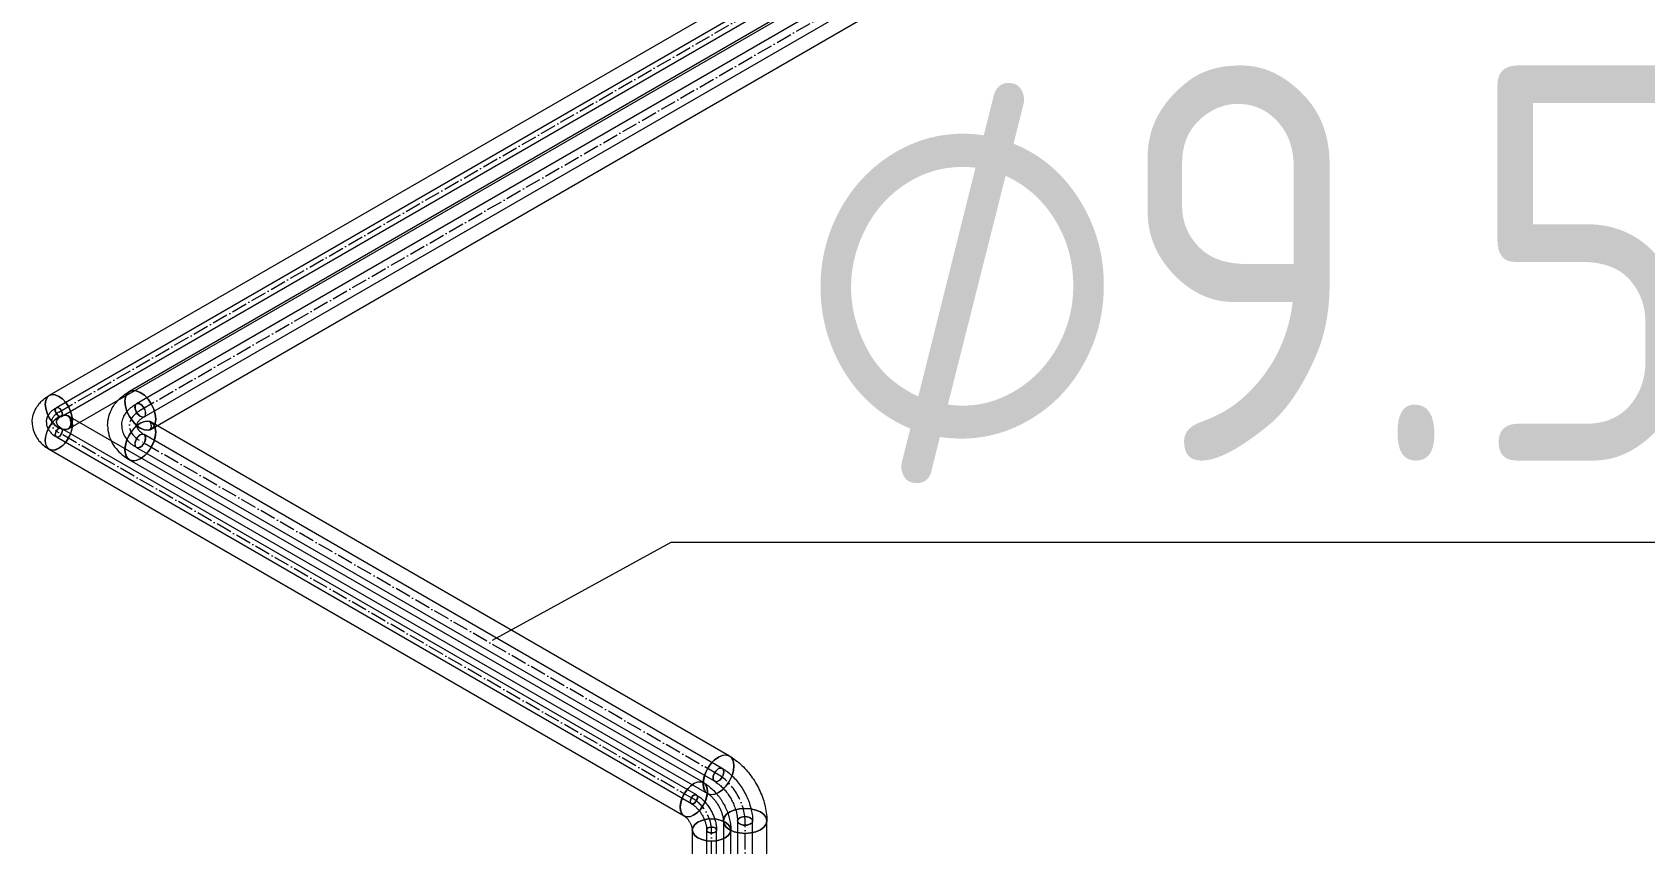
# Model space of a CAD drawing. Header units: millimetres. Extents: x -88595 to 880822, y -1054509 to -148035.
# Drawn here: x 428168 to 429188, y -355185 to -354672 of the extents above; entities that cross this region are included whole.
import ezdxf

# ---------------------------------------------------------------- set-up
doc = ezdxf.new("R2010")
doc.units = ezdxf.units.MM
doc.linetypes.add('$12$ADSK_Осевая', pattern=[14, 10, -2, 0, -2])
doc.linetypes.add('$13$ADSK_Осевая', pattern=[14, 10, -2, 0, -2])
for name, color, linetype, lineweight in [('Изоляция', 7, 'Continuous', 18), ('Марки', 7, 'Continuous', 20), ('Трубопровод', 7, 'Continuous', 18), ('Трубопроводы', 7, 'Continuous', 18)]:
    doc.layers.add(name, color=color, linetype=linetype, lineweight=lineweight)
doc.styles.add('$10$GOST Common', font='GOST_Common.ttf', dxfattribs={"width": 0.9, "height": 250})
doc.styles.add('$6$GOST Common_1', font='GOST_Common.ttf', dxfattribs={"width": 0.9, "height": 250})

# ---------------------------------------------------------------- blocks, each defined once
blk = doc.blocks.new('$0$ADSK_МедьПайка_Отвод-гнутая труба - Отвод _гнутая труба_-V141-В_ОВ3_1')
at = {"layer": 'Трубопроводы', "color": 190, "true_color": 0x8000ff}
for points in [[(-18424.4, 7882.6, 0), (-18425, 7882.4, 0), (-18425.5, 7882.3, 0), (-18426, 7882.5, 0), (-18426.3, 7882.8, 0), (-18426.5, 7883.3, 0), (-18426.6, 7883.9, 0), (-18426.5, 7884.6, 0), (-18426.3, 7885.4, 0), (-18426, 7886.1, 0), (-18425.5, 7886.8, 0), (-18425, 7887.4, 0), (-18424.4, 7887.8, 0)], [(-18424.4, 7887.8, 0), (-18423.8, 7888, 0), (-18423.3, 7888.1, 0), (-18422.8, 7888, 0), (-18422.4, 7887.6, 0), (-18422.2, 7887.1, 0), (-18422.1, 7886.5, 0), (-18422.2, 7885.8, 0), (-18422.4, 7885, 0), (-18422.8, 7884.3, 0), (-18423.3, 7883.6, 0), (-18423.8, 7883, 0), (-18424.4, 7882.6, 0)], [(-18422.8, 7888, 0), (-18422.3, 7887.6, 0), (-18421.7, 7887.3, 0), (-18421.2, 7886.9, 0), (-18420.7, 7886.5, 0), (-18420.1, 7886.1, 0), (-18419.6, 7885.7, 0), (-18419.1, 7885.3, 0), (-18418.7, 7884.8, 0), (-18418.2, 7884.3, 0), (-18417.7, 7883.8, 0), (-18417.2, 7883.3, 0), (-18416.8, 7882.8, 0), (-18416.3, 7882.3, 0), (-18415.9, 7881.7, 0), (-18415.5, 7881.2, 0), (-18415.1, 7880.6, 0), (-18414.7, 7880, 0), (-18414.3, 7879.4, 0), (-18413.9, 7878.8, 0), (-18413.6, 7878.2, 0), (-18413.2, 7877.6, 0), (-18412.9, 7876.9, 0), (-18412.6, 7876.3, 0), (-18412.3, 7875.7, 0), (-18412, 7875, 0), (-18411.7, 7874.4, 0), (-18411.5, 7873.7, 0), (-18411.3, 7873.1, 0), (-18411.1, 7872.4, 0), (-18410.9, 7871.8, 0), (-18410.7, 7871.1, 0), (-18410.5, 7870.4, 0), (-18410.4, 7869.8, 0), (-18410.3, 7869.1, 0), (-18410.2, 7868.5, 0), (-18410.1, 7867.8, 0), (-18410, 7867.2, 0), (-18410, 7866.6, 0), (-18410, 7865.9, 0), (-18410, 7865.8, 0)], [(-18426, 7882.5, 0), (-18425.6, 7882.2, 0), (-18425.3, 7882, 0), (-18424.9, 7881.8, 0), (-18424.5, 7881.5, 0), (-18424.2, 7881.2, 0), (-18423.8, 7880.9, 0), (-18423.4, 7880.6, 0), (-18423, 7880.2, 0), (-18422.7, 7879.9, 0), (-18422.3, 7879.5, 0), (-18422, 7879.1, 0), (-18421.6, 7878.7, 0), (-18421.3, 7878.3, 0), (-18420.9, 7877.8, 0), (-18420.6, 7877.4, 0), (-18420.3, 7877, 0), (-18420, 7876.5, 0), (-18419.7, 7876, 0), (-18419.4, 7875.5, 0), (-18419.1, 7875.1, 0), (-18418.8, 7874.6, 0), (-18418.6, 7874.1, 0), (-18418.3, 7873.6, 0), (-18418.1, 7873.1, 0), (-18417.9, 7872.6, 0), (-18417.7, 7872.1, 0), (-18417.5, 7871.5, 0), (-18417.3, 7871, 0), (-18417.1, 7870.5, 0), (-18417, 7870, 0), (-18416.8, 7869.5, 0), (-18416.7, 7869.1, 0), (-18416.6, 7868.6, 0), (-18416.5, 7868.1, 0), (-18416.5, 7867.6, 0), (-18416.4, 7867.2, 0), (-18416.4, 7866.7, 0), (-18416.3, 7866.3, 0), (-18416.3, 7865.9, 0), (-18416.3, 7865.8, 0)], [(-18410.9, 7864.5, 0), (-18411.6, 7864.2, 0), (-18412.3, 7864, 0), (-18413.2, 7863.9, 0), (-18414, 7864, 0), (-18414.7, 7864.2, 0), (-18415.4, 7864.5, 0), (-18415.9, 7864.8, 0), (-18416.2, 7865.3, 0), (-18416.3, 7865.8, 0), (-18416.2, 7866.2, 0), (-18415.9, 7866.7, 0), (-18415.4, 7867.1, 0)], [(-18415.4, 7867.1, 0), (-18414.7, 7867.3, 0), (-18414, 7867.5, 0), (-18413.2, 7867.6, 0), (-18412.3, 7867.5, 0), (-18411.6, 7867.3, 0), (-18410.9, 7867.1, 0), (-18410.4, 7866.7, 0), (-18410.1, 7866.2, 0), (-18410, 7865.8, 0), (-18410.1, 7865.3, 0), (-18410.4, 7864.8, 0), (-18410.9, 7864.5, 0)]]:
    blk.add_polyline3d(points, dxfattribs=at)
blk = doc.blocks.new('$0$ADSK_МедьПайка_Отвод-гнутая труба - Отвод _гнутая труба_-V156-В_ОВ3_1')
at = {"layer": 'Трубопроводы', "color": 134, "true_color": 0x00a6a6}
for points in [[(-4181.6, -841.4, 0), (-4182.5, -841.8, 0), (-4183.3, -841.9, 0), (-4184, -841.6, 0), (-4184.6, -841.1, 0), (-4184.9, -840.4, 0), (-4185, -839.5, 0), (-4184.9, -838.4, 0), (-4184.6, -837.3, 0), (-4184, -836.1, 0), (-4183.3, -835.1, 0), (-4182.5, -834.3, 0), (-4181.6, -833.6, 0)], [(-4181.6, -833.6, 0), (-4180.8, -833.3, 0), (-4180, -833.2, 0), (-4179.3, -833.4, 0), (-4178.7, -833.9, 0), (-4178.4, -834.6, 0), (-4178.3, -835.6, 0), (-4178.4, -836.6, 0), (-4178.7, -837.8, 0), (-4179.3, -838.9, 0), (-4180, -839.9, 0), (-4180.8, -840.8, 0), (-4181.6, -841.4, 0)], [(-4179.3, -833.4, 0), (-4178.5, -833.9, 0), (-4177.7, -834.4, 0), (-4176.9, -835, 0), (-4176.1, -835.5, 0), (-4175.3, -836.1, 0), (-4174.5, -836.8, 0), (-4173.8, -837.4, 0), (-4173.1, -838.1, 0), (-4172.3, -838.8, 0), (-4171.6, -839.6, 0), (-4170.9, -840.3, 0), (-4170.2, -841.1, 0), (-4169.6, -841.9, 0), (-4168.9, -842.7, 0), (-4168.3, -843.6, 0), (-4167.7, -844.4, 0), (-4167.1, -845.3, 0), (-4166.5, -846.2, 0), (-4166, -847.1, 0), (-4165.4, -848, 0), (-4164.9, -849, 0), (-4164.4, -849.9, 0), (-4164, -850.9, 0), (-4163.5, -851.8, 0), (-4163.1, -852.8, 0), (-4162.7, -853.8, 0), (-4162.3, -854.7, 0), (-4162, -855.7, 0), (-4161.7, -856.7, 0), (-4161.4, -857.7, 0), (-4161.1, -858.7, 0), (-4160.9, -859.6, 0), (-4160.7, -860.6, 0), (-4160.5, -861.6, 0), (-4160.3, -862.6, 0), (-4160.2, -863.5, 0), (-4160.1, -864.5, 0), (-4160.1, -865.5, 0), (-4160.1, -866.4, 0), (-4160.1, -866.7, 0)], [(-4184, -841.6, 0), (-4183.5, -842, 0), (-4183, -842.3, 0), (-4182.4, -842.7, 0), (-4181.9, -843.1, 0), (-4181.3, -843.5, 0), (-4180.8, -844, 0), (-4180.2, -844.5, 0), (-4179.7, -845, 0), (-4179.1, -845.5, 0), (-4178.6, -846.1, 0), (-4178, -846.7, 0), (-4177.5, -847.3, 0), (-4177, -847.9, 0), (-4176.5, -848.5, 0), (-4176, -849.2, 0), (-4175.5, -849.9, 0), (-4175, -850.6, 0), (-4174.6, -851.3, 0), (-4174.1, -852, 0), (-4173.7, -852.7, 0), (-4173.3, -853.5, 0), (-4172.9, -854.2, 0), (-4172.6, -855, 0), (-4172.2, -855.7, 0), (-4171.9, -856.5, 0), (-4171.6, -857.2, 0), (-4171.3, -858, 0), (-4171, -858.8, 0), (-4170.8, -859.5, 0), (-4170.5, -860.3, 0), (-4170.3, -861, 0), (-4170.2, -861.7, 0), (-4170, -862.5, 0), (-4169.9, -863.2, 0), (-4169.8, -863.9, 0), (-4169.7, -864.6, 0), (-4169.6, -865.2, 0), (-4169.6, -865.9, 0), (-4169.6, -866.5, 0), (-4169.6, -866.7, 0)], [(-4161.5, -868.6, 0), (-4162.4, -869, 0), (-4163.6, -869.3, 0), (-4164.8, -869.4, 0), (-4166.1, -869.3, 0), (-4167.2, -869, 0), (-4168.2, -868.6, 0), (-4168.9, -868, 0), (-4169.4, -867.4, 0), (-4169.6, -866.7, 0), (-4169.4, -866, 0), (-4168.9, -865.3, 0), (-4168.2, -864.7, 0)], [(-4168.2, -864.7, 0), (-4167.2, -864.3, 0), (-4166.1, -864, 0), (-4164.8, -863.9, 0), (-4163.6, -864, 0), (-4162.4, -864.3, 0), (-4161.5, -864.7, 0), (-4160.7, -865.3, 0), (-4160.2, -866, 0), (-4160.1, -866.7, 0), (-4160.2, -867.4, 0), (-4160.7, -868, 0), (-4161.5, -868.6, 0)]]:
    blk.add_polyline3d(points, dxfattribs=at)
blk = doc.blocks.new('$0$ADSK_МедьПайка_Отвод-гнутая труба - Отвод _гнутая труба_-94627-В_ОВ3_1')
at = {"layer": 'Трубопроводы', "color": 190, "true_color": 0x8000ff}
for points in [[(1332.6, 16567.4, 0), (1333.1, 16567.8, 0), (1333.4, 16568.2, 0), (1333.5, 16568.7, 0), (1333.4, 16569.2, 0), (1333.1, 16569.6, 0), (1332.6, 16570, 0), (1331.9, 16570.3, 0), (1331.2, 16570.5, 0), (1330.3, 16570.5, 0), (1329.5, 16570.5, 0), (1328.8, 16570.3, 0), (1328.1, 16570, 0)], [(1319.1, 16559.6, 0), (1318.5, 16559.4, 0), (1318, 16559.3, 0), (1317.5, 16559.5, 0), (1317.2, 16559.8, 0), (1316.9, 16560.3, 0), (1316.9, 16560.9, 0), (1316.9, 16561.6, 0), (1317.2, 16562.4, 0), (1317.5, 16563.1, 0), (1318, 16563.8, 0), (1318.5, 16564.4, 0), (1319.1, 16564.8, 0)], [(1319.1, 16564.8, 0), (1319.7, 16565, 0), (1320.2, 16565.1, 0), (1320.7, 16565, 0), (1321.1, 16564.6, 0), (1321.3, 16564.1, 0), (1321.4, 16563.5, 0), (1321.3, 16562.8, 0), (1321.1, 16562, 0), (1320.7, 16561.3, 0), (1320.2, 16560.6, 0), (1319.7, 16560, 0), (1319.1, 16559.6, 0)], [(1325.5, 16564.2, 0), (1325.3, 16564.1, 0), (1325.2, 16564, 0), (1325.1, 16564, 0), (1324.9, 16563.9, 0), (1324.7, 16563.9, 0), (1324.5, 16563.9, 0), (1324.4, 16563.9, 0), (1324.1, 16563.9, 0), (1323.9, 16563.9, 0), (1323.7, 16563.9, 0), (1323.4, 16563.9, 0), (1323.2, 16564, 0), (1322.9, 16564, 0), (1322.6, 16564.1, 0), (1322.3, 16564.2, 0), (1321.9, 16564.3, 0), (1321.6, 16564.5, 0), (1321.3, 16564.6, 0), (1320.9, 16564.8, 0), (1320.7, 16565, 0)], [(1325.5, 16564.2, 0), (1325.6, 16564.2, 0), (1325.7, 16564.3, 0), (1325.8, 16564.4, 0), (1325.9, 16564.5, 0), (1326.1, 16564.7, 0), (1326.2, 16564.8, 0), (1326.3, 16565, 0), (1326.4, 16565.2, 0), (1326.5, 16565.4, 0), (1326.6, 16565.6, 0), (1326.7, 16565.8, 0), (1326.8, 16566.1, 0), (1326.9, 16566.4, 0), (1327, 16566.7, 0), (1327, 16567, 0), (1327.1, 16567.3, 0), (1327.1, 16567.7, 0), (1327.1, 16568, 0), (1327.2, 16568.4, 0), (1327.2, 16568.7, 0)], [(1328.1, 16570, 0), (1327.6, 16569.6, 0), (1327.3, 16569.2, 0), (1327.2, 16568.7, 0), (1327.3, 16568.2, 0), (1327.6, 16567.8, 0), (1328.1, 16567.4, 0), (1328.8, 16567.1, 0), (1329.5, 16566.9, 0), (1330.3, 16566.9, 0), (1331.2, 16566.9, 0), (1331.9, 16567.1, 0), (1332.6, 16567.4, 0)], [(1328.6, 16558.7, 0), (1329.1, 16559, 0), (1329.6, 16559.3, 0), (1330.1, 16559.7, 0), (1330.5, 16560.1, 0), (1330.9, 16560.5, 0), (1331.2, 16561, 0), (1331.6, 16561.5, 0), (1331.9, 16562, 0), (1332.2, 16562.5, 0), (1332.4, 16563, 0), (1332.6, 16563.6, 0), (1332.8, 16564.1, 0), (1333, 16564.7, 0), (1333.2, 16565.3, 0), (1333.3, 16565.9, 0), (1333.4, 16566.4, 0), (1333.4, 16567.1, 0), (1333.5, 16567.7, 0), (1333.5, 16568.3, 0), (1333.5, 16568.7, 0)], [(1328.6, 16558.7, 0), (1328.1, 16558.4, 0), (1327.6, 16558.2, 0), (1327, 16558, 0), (1326.5, 16557.8, 0), (1325.9, 16557.7, 0), (1325.3, 16557.6, 0), (1324.7, 16557.5, 0), (1324.2, 16557.5, 0), (1323.6, 16557.5, 0), (1323, 16557.6, 0), (1322.4, 16557.6, 0), (1321.8, 16557.8, 0), (1321.2, 16557.9, 0), (1320.7, 16558.1, 0), (1320.1, 16558.2, 0), (1319.5, 16558.5, 0), (1319, 16558.7, 0), (1318.4, 16559, 0), (1317.9, 16559.3, 0), (1317.5, 16559.5, 0)]]:
    blk.add_polyline3d(points, dxfattribs=at)
blk = doc.blocks.new('$0$ADSK_МедьПайка_Отвод-гнутая труба - Отвод _гнутая труба_-V164-В_ОВ3_1')
at = {"layer": 'Трубопроводы', "color": 134, "true_color": 0x00a6a6}
for points in [[(-4559.2, -616.6, 0), (-4559.2, -615.7, 0), (-4559.1, -614.8, 0), (-4559, -614, 0), (-4558.8, -613.1, 0), (-4558.5, -612.3, 0), (-4558.2, -611.5, 0), (-4557.8, -610.7, 0), (-4557.4, -609.9, 0), (-4556.9, -609.1, 0), (-4556.4, -608.4, 0), (-4555.9, -607.7, 0), (-4555.3, -607, 0), (-4554.7, -606.4, 0), (-4554.1, -605.8, 0), (-4553.4, -605.2, 0), (-4552.7, -604.6, 0), (-4551.9, -604.1, 0), (-4551.2, -603.5, 0), (-4550.4, -603, 0), (-4549.9, -602.7, 0)], [(-4550.9, -604.9, 0), (-4550.8, -604, 0), (-4550.4, -603.2, 0), (-4549.9, -602.7, 0), (-4549.2, -602.5, 0), (-4548.4, -602.6, 0), (-4547.5, -603, 0), (-4546.6, -603.6, 0), (-4545.8, -604.5, 0), (-4545.1, -605.5, 0), (-4544.6, -606.6, 0), (-4544.3, -607.7, 0), (-4544.1, -608.8, 0)], [(-4544.1, -608.8, 0), (-4544.3, -609.7, 0), (-4544.6, -610.5, 0), (-4545.1, -611, 0), (-4545.8, -611.2, 0), (-4546.6, -611.1, 0), (-4547.5, -610.7, 0), (-4548.4, -610.1, 0), (-4549.2, -609.3, 0), (-4549.9, -608.2, 0), (-4550.4, -607.1, 0), (-4550.8, -606, 0), (-4550.9, -604.9, 0)], [(-4549.7, -616.6, 0), (-4549.7, -616.4, 0), (-4549.7, -616.1, 0), (-4549.6, -615.9, 0), (-4549.6, -615.7, 0), (-4549.5, -615.4, 0), (-4549.4, -615.2, 0), (-4549.3, -614.9, 0), (-4549.1, -614.6, 0), (-4549, -614.3, 0), (-4548.8, -614, 0), (-4548.5, -613.7, 0), (-4548.3, -613.4, 0), (-4548, -613.1, 0), (-4547.6, -612.8, 0), (-4547.2, -612.5, 0), (-4546.8, -612.1, 0), (-4546.4, -611.8, 0), (-4546, -611.5, 0), (-4545.5, -611.2, 0), (-4545.1, -611, 0)], [(-4559.2, -616.6, 0), (-4559.2, -617.5, 0), (-4559.1, -618.3, 0), (-4559, -619.2, 0), (-4558.8, -620, 0), (-4558.5, -620.9, 0), (-4558.2, -621.7, 0), (-4557.8, -622.5, 0), (-4557.4, -623.3, 0), (-4556.9, -624, 0), (-4556.4, -624.7, 0), (-4555.9, -625.4, 0), (-4555.3, -626.1, 0), (-4554.7, -626.8, 0), (-4554.1, -627.4, 0), (-4553.4, -628, 0), (-4552.7, -628.5, 0), (-4551.9, -629.1, 0), (-4551.2, -629.6, 0), (-4550.4, -630.1, 0), (-4549.9, -630.4, 0)], [(-4544.1, -624.3, 0), (-4544.3, -623.4, 0), (-4544.6, -622.7, 0), (-4545.1, -622.2, 0), (-4545.8, -622, 0), (-4546.6, -622, 0), (-4547.5, -622.4, 0), (-4548.4, -623, 0), (-4549.2, -623.9, 0), (-4549.9, -624.9, 0), (-4550.4, -626, 0), (-4550.8, -627.2, 0), (-4550.9, -628.2, 0)], [(-4549.7, -616.6, 0), (-4549.7, -616.8, 0), (-4549.7, -617, 0), (-4549.6, -617.2, 0), (-4549.6, -617.5, 0), (-4549.5, -617.7, 0), (-4549.4, -618, 0), (-4549.3, -618.2, 0), (-4549.1, -618.5, 0), (-4549, -618.8, 0), (-4548.8, -619.1, 0), (-4548.5, -619.4, 0), (-4548.3, -619.7, 0), (-4548, -620, 0), (-4547.6, -620.4, 0), (-4547.2, -620.7, 0), (-4546.8, -621, 0), (-4546.4, -621.3, 0), (-4546, -621.7, 0), (-4545.5, -622, 0), (-4545.1, -622.2, 0)], [(-4550.9, -628.2, 0), (-4550.8, -629.2, 0), (-4550.4, -629.9, 0), (-4549.9, -630.4, 0), (-4549.2, -630.6, 0), (-4548.4, -630.5, 0), (-4547.5, -630.2, 0), (-4546.6, -629.5, 0), (-4545.8, -628.7, 0), (-4545.1, -627.7, 0), (-4544.6, -626.6, 0), (-4544.3, -625.4, 0), (-4544.1, -624.3, 0)]]:
    blk.add_polyline3d(points, dxfattribs=at)
blk = doc.blocks.new('$0$ADSK_M_Трубы - Диаметр_10-3265709-В_ОВ3_1')
at = {"layer": 'Марки'}
blk.add_line((-18838.4, 4128.3), (-17838.4, 4128.3), dxfattribs=at)

msp = doc.modelspace()

# ---------------------------------------------------------------- linework, layer by layer
at = {"layer": 'Изоляция', "color": 190, "true_color": 0x8000ff}
for p, q in [((429187.6, -354318.9), (428178.8, -354901.3)), ((428191, -354922.4), (429199.7, -354340)), ((428592.8, -355146.2), (428191, -354914.3)), ((428178.8, -354935.3), (428580.6, -355167.3)), ((428585.7, -355176.2), (428585.7, -355686.7)), ((428610.1, -355686.7), (428610.1, -355176.2))]:
    msp.add_line(p, q, dxfattribs=at)
at = {"layer": 'Изоляция', "color": 134, "true_color": 0x00a6a6}
for p, q in [((429124.4, -354382.1), (428229.6, -354898.7)), ((428243.3, -354922.6), (429138.8, -354405.6)), ((428609.2, -355129.4), (428243.3, -354918.2)), ((428229.6, -354942), (428595.4, -355153.2)), ((428605.4, -355170.5), (428605.4, -355668)), ((428632.9, -355668), (428632.9, -355170.5))]:
    msp.add_line(p, q, dxfattribs=at)
at = {"layer": 'Изоляция', "color": 190, "true_color": 0x8000ff}
for points in [[(428184.9, -354901.9, 0), (428182.6, -354900.9, 0), (428180.6, -354900.7, 0), (428178.8, -354901.3, 0), (428177.4, -354902.6, 0), (428176.6, -354904.5, 0), (428176.3, -354906.9, 0)], [(428176.3, -354906.9, 0), (428176.6, -354904.5, 0), (428177.4, -354902.6, 0), (428178.8, -354901.3, 0), (428180.6, -354900.7, 0), (428182.6, -354900.9, 0), (428184.9, -354901.9, 0)], [(428168.1, -354918.3, 0), (428168.1, -354917.1, 0), (428168.2, -354915.9, 0), (428168.4, -354914.7, 0), (428168.7, -354913.6, 0), (428169.1, -354912.5, 0), (428169.5, -354911.4, 0), (428169.9, -354910.4, 0), (428170.5, -354909.4, 0), (428171, -354908.4, 0), (428171.7, -354907.6, 0), (428172.3, -354906.7, 0), (428173, -354905.9, 0), (428173.7, -354905.2, 0), (428174.4, -354904.5, 0), (428175.1, -354903.8, 0), (428175.9, -354903.2, 0), (428176.7, -354902.6, 0), (428177.5, -354902.1, 0), (428178.3, -354901.6, 0), (428178.8, -354901.3, 0)], [(428176.3, -354906.9, 0), (428176.6, -354909.6, 0), (428177.4, -354912.5, 0), (428178.8, -354915.4, 0), (428180.6, -354918, 0), (428182.6, -354920.2, 0), (428184.9, -354921.8, 0)], [(428184.9, -354921.8, 0), (428182.6, -354920.2, 0), (428180.6, -354918, 0), (428178.8, -354915.4, 0), (428177.4, -354912.5, 0), (428176.6, -354909.6, 0), (428176.3, -354906.9, 0)], [(428193.5, -354916.8, 0), (428193.2, -354914.1, 0), (428192.3, -354911.2, 0), (428191, -354908.3, 0), (428189.2, -354905.7, 0), (428187.1, -354903.5, 0), (428184.9, -354901.9, 0)], [(428184.9, -354901.9, 0), (428187.1, -354903.5, 0), (428189.2, -354905.7, 0), (428191, -354908.3, 0), (428192.3, -354911.2, 0), (428193.2, -354914.1, 0), (428193.5, -354916.8, 0)], [(428168.1, -354918.3, 0), (428168.1, -354919.5, 0), (428168.2, -354920.7, 0), (428168.4, -354921.9, 0), (428168.7, -354923.1, 0), (428169.1, -354924.2, 0), (428169.5, -354925.2, 0), (428169.9, -354926.3, 0), (428170.5, -354927.3, 0), (428171, -354928.2, 0), (428171.7, -354929.1, 0), (428172.3, -354929.9, 0), (428173, -354930.7, 0), (428173.7, -354931.4, 0), (428174.4, -354932.1, 0), (428175.1, -354932.8, 0), (428175.9, -354933.4, 0), (428176.7, -354934, 0), (428177.5, -354934.5, 0), (428178.3, -354935, 0), (428178.8, -354935.3, 0)], [(428176.3, -354929.8, 0), (428176.6, -354927, 0), (428177.4, -354924.1, 0), (428178.8, -354921.3, 0), (428180.6, -354918.7, 0), (428182.6, -354916.5, 0), (428184.9, -354914.9, 0)], [(428184.9, -354914.9, 0), (428183, -354916.2, 0), (428181.1, -354918, 0), (428179.5, -354920.1, 0), (428178.1, -354922.5, 0), (428177.1, -354925, 0), (428176.5, -354927.4, 0), (428176.3, -354929.8, 0)], [(428184.9, -354914.9, 0), (428187.1, -354913.9, 0), (428189.2, -354913.7, 0), (428191, -354914.3, 0), (428192.3, -354915.5, 0), (428193.2, -354917.4, 0), (428193.5, -354919.8, 0)], [(428193.5, -354919.8, 0), (428193.3, -354917.7, 0), (428192.6, -354916, 0), (428191.6, -354914.7, 0), (428190.2, -354913.9, 0), (428188.6, -354913.7, 0), (428186.8, -354914, 0), (428184.9, -354914.9, 0)], [(428184.9, -354921.8, 0), (428187.1, -354922.7, 0), (428189.2, -354922.9, 0), (428191, -354922.4, 0), (428192.3, -354921.1, 0), (428193.2, -354919.2, 0), (428193.5, -354916.8, 0)], [(428193.5, -354916.8, 0), (428193.2, -354919.2, 0), (428192.3, -354921.1, 0), (428191, -354922.4, 0), (428189.2, -354922.9, 0), (428187.1, -354922.7, 0), (428184.9, -354921.8, 0)], [(428193.5, -354919.8, 0), (428193.2, -354922.6, 0), (428192.3, -354925.5, 0), (428191, -354928.3, 0), (428189.2, -354930.9, 0), (428187.1, -354933.1, 0), (428184.9, -354934.7, 0)], [(428184.9, -354934.7, 0), (428186.8, -354933.4, 0), (428188.6, -354931.6, 0), (428190.2, -354929.5, 0), (428191.6, -354927.1, 0), (428192.6, -354924.6, 0), (428193.3, -354922.2, 0), (428193.5, -354919.8, 0)], [(428190.8, -354914.2, 0), (428190.8, -354914.2, 0), (428190.9, -354914.2, 0), (428190.9, -354914.2, 0), (428191, -354914.3, 0)], [(428192.4, -354918.3, 0), (428192.4, -354917.8, 0), (428192.3, -354917.4, 0), (428192.3, -354916.9, 0), (428192.2, -354916.5, 0), (428192, -354916.1, 0), (428191.9, -354915.7, 0), (428191.7, -354915.4, 0), (428191.6, -354915.1, 0), (428191.4, -354914.9, 0), (428191.3, -354914.7, 0), (428191.2, -354914.5, 0), (428191.1, -354914.4, 0), (428191, -354914.3, 0), (428190.9, -354914.2, 0), (428190.9, -354914.2, 0), (428190.8, -354914.2, 0), (428190.8, -354914.2, 0)], [(428192.4, -354918.3, 0), (428192.4, -354918.8, 0), (428192.3, -354919.3, 0), (428192.3, -354919.7, 0), (428192.2, -354920.1, 0), (428192, -354920.5, 0), (428191.9, -354920.9, 0), (428191.7, -354921.2, 0), (428191.6, -354921.5, 0), (428191.4, -354921.7, 0), (428191.3, -354921.9, 0), (428191.2, -354922.1, 0), (428191.1, -354922.2, 0), (428191, -354922.3, 0), (428190.9, -354922.4, 0), (428190.9, -354922.4, 0), (428190.8, -354922.5, 0), (428190.8, -354922.5, 0)], [(428184.9, -354934.7, 0), (428182.6, -354935.7, 0), (428180.6, -354935.9, 0), (428178.8, -354935.3, 0), (428177.4, -354934.1, 0), (428176.6, -354932.2, 0), (428176.3, -354929.8, 0)], [(428176.3, -354929.8, 0), (428176.5, -354931.9, 0), (428177.1, -354933.6, 0), (428178.1, -354934.9, 0), (428179.5, -354935.7, 0), (428181.1, -354935.9, 0), (428183, -354935.6, 0), (428184.9, -354934.7, 0)], [(428190.8, -354922.5, 0), (428190.8, -354922.5, 0), (428190.9, -354922.4, 0), (428190.9, -354922.4, 0), (428191, -354922.4, 0)], [(428595.3, -355151.8, 0), (428595, -355149.4, 0), (428594.1, -355147.5, 0), (428592.8, -355146.2, 0), (428591, -355145.7, 0), (428588.9, -355145.9, 0), (428586.7, -355146.8, 0)], [(428586.7, -355146.8, 0), (428588.6, -355146, 0), (428590.4, -355145.7, 0), (428592.1, -355145.9, 0), (428593.4, -355146.7, 0), (428594.4, -355148, 0), (428595.1, -355149.7, 0), (428595.3, -355151.8, 0)], [(428586.7, -355146.8, 0), (428584.5, -355148.5, 0), (428582.4, -355150.7, 0), (428580.6, -355153.3, 0), (428579.2, -355156.1, 0), (428578.4, -355159, 0), (428578.1, -355161.8, 0)], [(428578.1, -355161.8, 0), (428578.3, -355159.4, 0), (428578.9, -355157, 0), (428580, -355154.5, 0), (428581.3, -355152.1, 0), (428583, -355150, 0), (428584.8, -355148.2, 0), (428586.7, -355146.8, 0)], [(428586.7, -355166.7, 0), (428588.9, -355165.1, 0), (428591, -355162.9, 0), (428592.8, -355160.3, 0), (428594.1, -355157.5, 0), (428595, -355154.6, 0), (428595.3, -355151.8, 0)], [(428595.3, -355151.8, 0), (428595.1, -355154.2, 0), (428594.4, -355156.6, 0), (428593.4, -355159.1, 0), (428592.1, -355161.5, 0), (428590.4, -355163.6, 0), (428588.6, -355165.4, 0), (428586.7, -355166.7, 0)], [(428592.8, -355146.2, 0), (428593.6, -355146.7, 0), (428594.4, -355147.2, 0), (428595.1, -355147.8, 0), (428595.9, -355148.3, 0), (428596.6, -355148.9, 0), (428597.3, -355149.5, 0), (428598, -355150.1, 0), (428598.7, -355150.7, 0), (428599.3, -355151.3, 0), (428599.9, -355152, 0), (428600.6, -355152.7, 0), (428601.2, -355153.4, 0), (428601.7, -355154.1, 0), (428602.3, -355154.8, 0), (428602.9, -355155.5, 0), (428603.4, -355156.3, 0), (428603.9, -355157, 0), (428604.4, -355157.8, 0), (428604.9, -355158.6, 0), (428605.3, -355159.4, 0), (428605.8, -355160.2, 0), (428606.2, -355161, 0), (428606.6, -355161.8, 0), (428607, -355162.6, 0), (428607.4, -355163.5, 0), (428607.7, -355164.3, 0), (428608, -355165.2, 0), (428608.3, -355166, 0), (428608.6, -355166.9, 0), (428608.9, -355167.8, 0), (428609.1, -355168.7, 0), (428609.3, -355169.6, 0), (428609.5, -355170.5, 0), (428609.7, -355171.4, 0), (428609.8, -355172.3, 0), (428609.9, -355173.2, 0), (428610, -355174.1, 0), (428610.1, -355175, 0), (428610.1, -355176, 0), (428610.1, -355176.2, 0)], [(428578.1, -355161.8, 0), (428578.4, -355164.2, 0), (428579.2, -355166.1, 0), (428580.6, -355167.3, 0), (428582.4, -355167.9, 0), (428584.5, -355167.7, 0), (428586.7, -355166.7, 0)], [(428586.7, -355166.7, 0), (428584.8, -355167.6, 0), (428583, -355167.9, 0), (428581.3, -355167.7, 0), (428580, -355166.9, 0), (428578.9, -355165.6, 0), (428578.3, -355163.8, 0), (428578.1, -355161.8, 0)], [(428580.6, -355167.3, 0), (428580.7, -355167.4, 0), (428580.8, -355167.5, 0), (428580.9, -355167.6, 0), (428581.1, -355167.7, 0), (428581.2, -355167.8, 0), (428581.4, -355167.9, 0), (428581.6, -355168.1, 0), (428581.8, -355168.3, 0), (428582, -355168.5, 0), (428582.2, -355168.7, 0), (428582.4, -355168.9, 0), (428582.6, -355169.1, 0), (428582.8, -355169.4, 0), (428583, -355169.6, 0), (428583.2, -355169.9, 0), (428583.4, -355170.2, 0), (428583.6, -355170.5, 0), (428583.8, -355170.8, 0), (428584, -355171.1, 0), (428584.1, -355171.4, 0), (428584.3, -355171.7, 0), (428584.5, -355172, 0), (428584.6, -355172.3, 0), (428584.8, -355172.6, 0), (428584.9, -355172.9, 0), (428585, -355173.2, 0), (428585.2, -355173.5, 0), (428585.3, -355173.8, 0), (428585.4, -355174.1, 0), (428585.4, -355174.4, 0), (428585.5, -355174.7, 0), (428585.6, -355174.9, 0), (428585.6, -355175.2, 0), (428585.7, -355175.4, 0), (428585.7, -355175.6, 0), (428585.7, -355175.8, 0), (428585.7, -355175.9, 0), (428585.7, -355176.1, 0), (428585.7, -355176.2, 0), (428585.7, -355176.2, 0)], [(428589.3, -355171.3, 0), (428587.4, -355172.7, 0), (428586.2, -355174.4, 0), (428585.7, -355176.2, 0), (428586.2, -355178, 0), (428587.4, -355179.7, 0), (428589.3, -355181.2, 0)], [(428589.3, -355181.2, 0), (428587.4, -355179.7, 0), (428586.2, -355178, 0), (428585.7, -355176.2, 0), (428586.2, -355174.4, 0), (428587.4, -355172.7, 0), (428589.3, -355171.3, 0)], [(428606.5, -355171.3, 0), (428604, -355170.1, 0), (428601.1, -355169.4, 0), (428597.9, -355169.2, 0), (428594.8, -355169.4, 0), (428591.8, -355170.1, 0), (428589.3, -355171.3, 0)], [(428589.3, -355171.3, 0), (428591.8, -355170.1, 0), (428594.8, -355169.4, 0), (428597.9, -355169.2, 0), (428601.1, -355169.4, 0), (428604, -355170.1, 0), (428606.5, -355171.3, 0)], [(428606.5, -355181.2, 0), (428608.5, -355179.7, 0), (428609.7, -355178, 0), (428610.1, -355176.2, 0), (428609.7, -355174.4, 0), (428608.5, -355172.7, 0), (428606.5, -355171.3, 0)], [(428606.5, -355171.3, 0), (428608.5, -355172.7, 0), (428609.7, -355174.4, 0), (428610.1, -355176.2, 0), (428609.7, -355178, 0), (428608.5, -355179.7, 0), (428606.5, -355181.2, 0)], [(428589.3, -355181.2, 0), (428591.8, -355182.3, 0), (428594.8, -355183, 0), (428597.9, -355183.3, 0), (428601.1, -355183, 0), (428604, -355182.3, 0), (428606.5, -355181.2, 0)], [(428606.5, -355181.2, 0), (428604, -355182.3, 0), (428601.1, -355183, 0), (428597.9, -355183.3, 0), (428594.8, -355183, 0), (428591.8, -355182.3, 0), (428589.3, -355181.2, 0)]]:
    msp.add_polyline3d(points, dxfattribs=at)
at = {"layer": 'Изоляция', "color": 134, "true_color": 0x00a6a6}
for points in [[(428215.7, -354920.4, 0), (428215.8, -354918.9, 0), (428215.9, -354917.4, 0), (428216.2, -354915.9, 0), (428216.5, -354914.5, 0), (428217, -354913.1, 0), (428217.5, -354911.7, 0), (428218.1, -354910.4, 0), (428218.7, -354909.2, 0), (428219.5, -354908, 0), (428220.2, -354906.9, 0), (428221.1, -354905.8, 0), (428221.9, -354904.8, 0), (428222.8, -354903.8, 0), (428223.8, -354902.9, 0), (428224.8, -354902.1, 0), (428225.7, -354901.3, 0), (428226.8, -354900.5, 0), (428227.8, -354899.8, 0), (428228.9, -354899.1, 0), (428229.6, -354898.7, 0)], [(428236.4, -354899.4, 0), (428233.9, -354898.3, 0), (428231.6, -354898.1, 0), (428229.6, -354898.7, 0), (428228, -354900.2, 0), (428227, -354902.3, 0), (428226.7, -354905, 0)], [(428226.7, -354905, 0), (428227, -354902.3, 0), (428228, -354900.2, 0), (428229.6, -354898.7, 0), (428231.6, -354898.1, 0), (428233.9, -354898.3, 0), (428236.4, -354899.4, 0)], [(428246.2, -354916.3, 0), (428245.8, -354913.2, 0), (428244.9, -354909.9, 0), (428243.3, -354906.7, 0), (428241.3, -354903.7, 0), (428239, -354901.2, 0), (428236.4, -354899.4, 0)], [(428236.4, -354899.4, 0), (428239, -354901.2, 0), (428241.3, -354903.7, 0), (428243.3, -354906.7, 0), (428244.9, -354909.9, 0), (428245.8, -354913.2, 0), (428246.2, -354916.3, 0)], [(428226.7, -354905, 0), (428227, -354908.1, 0), (428228, -354911.4, 0), (428229.6, -354914.6, 0), (428231.6, -354917.6, 0), (428233.9, -354920, 0), (428236.4, -354921.9, 0)], [(428236.4, -354921.9, 0), (428233.9, -354920, 0), (428231.6, -354917.6, 0), (428229.6, -354914.6, 0), (428228, -354911.4, 0), (428227, -354908.1, 0), (428226.7, -354905, 0)], [(428215.7, -354920.4, 0), (428215.8, -354921.9, 0), (428215.9, -354923.4, 0), (428216.2, -354924.8, 0), (428216.5, -354926.3, 0), (428217, -354927.6, 0), (428217.5, -354929, 0), (428218.1, -354930.3, 0), (428218.7, -354931.5, 0), (428219.5, -354932.7, 0), (428220.2, -354933.8, 0), (428221.1, -354934.9, 0), (428221.9, -354935.9, 0), (428222.8, -354936.9, 0), (428223.8, -354937.8, 0), (428224.8, -354938.6, 0), (428225.7, -354939.4, 0), (428226.8, -354940.2, 0), (428227.8, -354940.9, 0), (428228.9, -354941.6, 0), (428229.6, -354942, 0)], [(428226.7, -354935.7, 0), (428227, -354932.6, 0), (428228, -354929.3, 0), (428229.6, -354926.1, 0), (428231.6, -354923.2, 0), (428233.9, -354920.7, 0), (428236.4, -354918.8, 0)], [(428236.4, -354918.8, 0), (428234.3, -354920.4, 0), (428232.2, -354922.4, 0), (428230.4, -354924.8, 0), (428228.8, -354927.5, 0), (428227.7, -354930.3, 0), (428227, -354933.1, 0), (428226.7, -354935.7, 0)], [(428236.4, -354921.9, 0), (428239, -354923, 0), (428241.3, -354923.2, 0), (428243.3, -354922.6, 0), (428244.9, -354921.1, 0), (428245.8, -354919, 0), (428246.2, -354916.3, 0)], [(428246.2, -354916.3, 0), (428245.8, -354919, 0), (428244.9, -354921.1, 0), (428243.3, -354922.6, 0), (428241.3, -354923.2, 0), (428239, -354923, 0), (428236.4, -354921.9, 0)], [(428236.4, -354918.8, 0), (428239, -354917.8, 0), (428241.3, -354917.5, 0), (428243.3, -354918.2, 0), (428244.9, -354919.6, 0), (428245.8, -354921.7, 0), (428246.2, -354924.5, 0)], [(428246.2, -354924.5, 0), (428245.9, -354922.1, 0), (428245.2, -354920.1, 0), (428244, -354918.7, 0), (428242.5, -354917.8, 0), (428240.7, -354917.5, 0), (428238.6, -354917.9, 0), (428236.4, -354918.8, 0)], [(428242.4, -354917.5, 0), (428242.4, -354917.5, 0), (428242.4, -354917.6, 0), (428242.5, -354917.6, 0), (428242.6, -354917.7, 0), (428242.8, -354917.8, 0), (428243, -354918, 0), (428243.2, -354918.1, 0), (428243.3, -354918.2, 0)], [(428243.2, -354920.4, 0), (428243.2, -354920, 0), (428243.2, -354919.6, 0), (428243.1, -354919.2, 0), (428243, -354918.8, 0), (428242.9, -354918.5, 0), (428242.8, -354918.3, 0), (428242.7, -354918, 0), (428242.6, -354917.8, 0), (428242.5, -354917.7, 0), (428242.5, -354917.6, 0), (428242.4, -354917.5, 0), (428242.4, -354917.5, 0)], [(428243.2, -354920.4, 0), (428243.2, -354920.8, 0), (428243.2, -354921.2, 0), (428243.1, -354921.5, 0), (428243, -354921.9, 0), (428242.9, -354922.2, 0), (428242.8, -354922.5, 0), (428242.7, -354922.7, 0), (428242.6, -354922.9, 0), (428242.5, -354923, 0), (428242.5, -354923.1, 0), (428242.4, -354923.2, 0), (428242.4, -354923.2, 0)], [(428246.2, -354924.5, 0), (428245.8, -354927.6, 0), (428244.9, -354930.8, 0), (428243.3, -354934, 0), (428241.3, -354937, 0), (428239, -354939.5, 0), (428236.4, -354941.3, 0)], [(428236.4, -354941.3, 0), (428238.6, -354939.8, 0), (428240.7, -354937.8, 0), (428242.5, -354935.4, 0), (428244, -354932.7, 0), (428245.2, -354929.9, 0), (428245.9, -354927.1, 0), (428246.2, -354924.5, 0)], [(428242.4, -354923.2, 0), (428242.4, -354923.2, 0), (428242.4, -354923.2, 0), (428242.5, -354923.1, 0), (428242.6, -354923, 0), (428242.8, -354922.9, 0), (428243, -354922.8, 0), (428243.2, -354922.6, 0), (428243.3, -354922.6, 0)], [(428236.4, -354941.3, 0), (428233.9, -354942.4, 0), (428231.6, -354942.6, 0), (428229.6, -354942, 0), (428228, -354940.6, 0), (428227, -354938.4, 0), (428226.7, -354935.7, 0)], [(428226.7, -354935.7, 0), (428227, -354938.1, 0), (428227.7, -354940, 0), (428228.8, -354941.5, 0), (428230.4, -354942.4, 0), (428232.2, -354942.6, 0), (428234.3, -354942.3, 0), (428236.4, -354941.3, 0)], [(428602.3, -355130.1, 0), (428599.8, -355131.9, 0), (428597.4, -355134.4, 0), (428595.4, -355137.3, 0), (428593.9, -355140.6, 0), (428592.9, -355143.8, 0), (428592.6, -355146.9, 0)], [(428592.6, -355146.9, 0), (428592.8, -355144.3, 0), (428593.5, -355141.5, 0), (428594.7, -355138.7, 0), (428596.2, -355136, 0), (428598.1, -355133.6, 0), (428600.1, -355131.6, 0), (428602.3, -355130.1, 0)], [(428602.3, -355130.1, 0), (428604.5, -355129.1, 0), (428606.5, -355128.7, 0), (428608.4, -355129, 0), (428609.9, -355129.9, 0), (428611.1, -355131.4, 0), (428611.8, -355133.3, 0), (428612, -355135.7, 0)], [(428612, -355135.7, 0), (428611.7, -355133, 0), (428610.7, -355130.8, 0), (428609.2, -355129.4, 0), (428607.2, -355128.8, 0), (428604.8, -355129, 0), (428602.3, -355130.1, 0)], [(428602.3, -355152.5, 0), (428604.8, -355150.7, 0), (428607.2, -355148.2, 0), (428609.2, -355145.3, 0), (428610.7, -355142.1, 0), (428611.7, -355138.8, 0), (428612, -355135.7, 0)], [(428612, -355135.7, 0), (428611.8, -355138.3, 0), (428611.1, -355141.1, 0), (428609.9, -355143.9, 0), (428608.4, -355146.6, 0), (428606.5, -355149, 0), (428604.5, -355151, 0), (428602.3, -355152.5, 0)], [(428609.2, -355129.4, 0), (428610.3, -355130, 0), (428611.3, -355130.7, 0), (428612.3, -355131.4, 0), (428613.3, -355132.2, 0), (428614.3, -355132.9, 0), (428615.3, -355133.7, 0), (428616.2, -355134.6, 0), (428617.1, -355135.4, 0), (428618, -355136.3, 0), (428618.9, -355137.2, 0), (428619.7, -355138.1, 0), (428620.6, -355139.1, 0), (428621.4, -355140.1, 0), (428622.1, -355141, 0), (428622.9, -355142.1, 0), (428623.6, -355143.1, 0), (428624.4, -355144.1, 0), (428625, -355145.2, 0), (428625.7, -355146.3, 0), (428626.3, -355147.4, 0), (428627, -355148.5, 0), (428627.5, -355149.6, 0), (428628.1, -355150.8, 0), (428628.6, -355151.9, 0), (428629.1, -355153.1, 0), (428629.6, -355154.2, 0), (428630.1, -355155.4, 0), (428630.5, -355156.6, 0), (428630.9, -355157.8, 0), (428631.2, -355159, 0), (428631.6, -355160.2, 0), (428631.8, -355161.4, 0), (428632.1, -355162.7, 0), (428632.3, -355163.9, 0), (428632.5, -355165.1, 0), (428632.7, -355166.4, 0), (428632.8, -355167.6, 0), (428632.9, -355168.9, 0), (428632.9, -355170.1, 0), (428632.9, -355170.5, 0)], [(428592.6, -355146.9, 0), (428592.9, -355149.6, 0), (428593.9, -355151.8, 0), (428595.4, -355153.2, 0), (428597.4, -355153.8, 0), (428599.8, -355153.6, 0), (428602.3, -355152.5, 0)], [(428602.3, -355152.5, 0), (428600.1, -355153.5, 0), (428598.1, -355153.9, 0), (428596.2, -355153.6, 0), (428594.7, -355152.7, 0), (428593.5, -355151.2, 0), (428592.8, -355149.3, 0), (428592.6, -355146.9, 0)], [(428595.4, -355153.2, 0), (428595.7, -355153.4, 0), (428596, -355153.6, 0), (428596.3, -355153.8, 0), (428596.6, -355154, 0), (428597, -355154.3, 0), (428597.3, -355154.6, 0), (428597.7, -355154.9, 0), (428598.1, -355155.3, 0), (428598.4, -355155.6, 0), (428598.8, -355156, 0), (428599.2, -355156.5, 0), (428599.6, -355156.9, 0), (428600, -355157.3, 0), (428600.3, -355157.8, 0), (428600.7, -355158.3, 0), (428601.1, -355158.8, 0), (428601.4, -355159.3, 0), (428601.7, -355159.9, 0), (428602.1, -355160.4, 0), (428602.4, -355160.9, 0), (428602.7, -355161.5, 0), (428603, -355162.1, 0), (428603.3, -355162.6, 0), (428603.5, -355163.2, 0), (428603.8, -355163.8, 0), (428604, -355164.3, 0), (428604.2, -355164.9, 0), (428604.4, -355165.4, 0), (428604.6, -355166, 0), (428604.7, -355166.5, 0), (428604.9, -355167, 0), (428605, -355167.5, 0), (428605.1, -355168, 0), (428605.2, -355168.4, 0), (428605.3, -355168.9, 0), (428605.3, -355169.3, 0), (428605.3, -355169.7, 0), (428605.4, -355170, 0), (428605.4, -355170.4, 0), (428605.4, -355170.5, 0)], [(428609.4, -355164.8, 0), (428607.2, -355166.5, 0), (428605.8, -355168.4, 0), (428605.4, -355170.5, 0), (428605.8, -355172.5, 0), (428607.2, -355174.4, 0), (428609.4, -355176.1, 0)], [(428609.4, -355176.1, 0), (428607.2, -355174.4, 0), (428605.8, -355172.5, 0), (428605.4, -355170.5, 0), (428605.8, -355168.4, 0), (428607.2, -355166.5, 0), (428609.4, -355164.8, 0)], [(428628.9, -355164.8, 0), (428626, -355163.6, 0), (428622.7, -355162.8, 0), (428619.1, -355162.5, 0), (428615.6, -355162.8, 0), (428612.2, -355163.6, 0), (428609.4, -355164.8, 0)], [(428609.4, -355164.8, 0), (428612.2, -355163.6, 0), (428615.6, -355162.8, 0), (428619.1, -355162.5, 0), (428622.7, -355162.8, 0), (428626, -355163.6, 0), (428628.9, -355164.8, 0)], [(428628.9, -355176.1, 0), (428631, -355174.4, 0), (428632.4, -355172.5, 0), (428632.9, -355170.5, 0), (428632.4, -355168.4, 0), (428631, -355166.5, 0), (428628.9, -355164.8, 0)], [(428628.9, -355164.8, 0), (428631, -355166.5, 0), (428632.4, -355168.4, 0), (428632.9, -355170.5, 0), (428632.4, -355172.5, 0), (428631, -355174.4, 0), (428628.9, -355176.1, 0)], [(428609.4, -355176.1, 0), (428612.2, -355177.3, 0), (428615.6, -355178.1, 0), (428619.1, -355178.4, 0), (428622.7, -355178.1, 0), (428626, -355177.3, 0), (428628.9, -355176.1, 0)], [(428628.9, -355176.1, 0), (428626, -355177.3, 0), (428622.7, -355178.1, 0), (428619.1, -355178.4, 0), (428615.6, -355178.1, 0), (428612.2, -355177.3, 0), (428609.4, -355176.1, 0)]]:
    msp.add_polyline3d(points, dxfattribs=at)
at = {"layer": 'Марки'}
msp.add_line((428459.3, -355056.1), (428572.3, -354994.1), dxfattribs=at)
at = {"layer": 'Трубопровод', "color": 190, "true_color": 0x8000ff}
for p, q in [((429195.3, -354324.8), (428183.3, -354909.1)), ((428186.5, -354914.6), (429198.5, -354330.3)), ((428183.3, -354927.5), (428585.1, -355159.5)), ((428588.3, -355154), (428186.5, -354922.1)), ((428594.7, -355176.2), (428594.7, -355686.7)), ((428601.1, -355686.7), (428601.1, -355176.2))]:
    msp.add_line(p, q, dxfattribs=at)
at = {"layer": 'Трубопровод', "color": 190, "linetype": '$12$ADSK_Осевая', "true_color": 0x8000ff}
for p, q in [((428184.9, -354911.8), (429196.9, -354327.5)), ((428184.9, -354911.8), (429196.9, -354327.5)), ((428586.7, -355156.8), (428184.9, -354924.8)), ((428586.7, -355156.8), (428184.9, -354924.8)), ((428597.9, -355686.7), (428597.9, -355176.2)), ((428597.9, -355686.7), (428597.9, -355176.2))]:
    msp.add_line(p, q, dxfattribs=at)
at = {"layer": 'Трубопровод', "color": 134, "true_color": 0x00a6a6}
for p, q in [((429129.5, -354389.5), (428234.1, -354906.5)), ((428238.8, -354914.8), (429134.3, -354397.8)), ((428604.7, -355137.2), (428238.8, -354926)), ((428234.1, -354934.2), (428599.9, -355145.4)), ((428614.4, -355170.5), (428614.4, -355668)), ((428623.9, -355668), (428623.9, -355170.5))]:
    msp.add_line(p, q, dxfattribs=at)
at = {"layer": 'Трубопровод', "color": 134, "linetype": '$12$ADSK_Осевая', "true_color": 0x00a6a6}
for p, q in [((428236.4, -354910.6), (429131.9, -354393.7)), ((428236.4, -354910.6), (429131.9, -354393.7)), ((428602.3, -355141.3), (428236.4, -354930.1)), ((428602.3, -355141.3), (428236.4, -354930.1)), ((428619.1, -355668), (428619.1, -355170.5)), ((428619.1, -355668), (428619.1, -355170.5))]:
    msp.add_line(p, q, dxfattribs=at)
at = {"layer": 'Трубопровод', "color": 190, "true_color": 0x8000ff}
for points in [[(428184.9, -354909.2, 0), (428184.3, -354909, 0), (428183.8, -354908.9, 0), (428183.3, -354909.1, 0), (428182.9, -354909.4, 0), (428182.7, -354909.9, 0), (428182.6, -354910.5, 0)], [(428182.6, -354910.5, 0), (428182.7, -354911.3, 0), (428182.9, -354912, 0), (428183.3, -354912.8, 0), (428183.8, -354913.4, 0), (428184.3, -354914, 0), (428184.9, -354914.4, 0)], [(428187.1, -354913.1, 0), (428187, -354912.4, 0), (428186.8, -354911.7, 0), (428186.5, -354910.9, 0), (428186, -354910.2, 0), (428185.5, -354909.7, 0), (428184.9, -354909.2, 0)], [(428184.9, -354914.4, 0), (428185.5, -354914.7, 0), (428186, -354914.7, 0), (428186.5, -354914.6, 0), (428186.8, -354914.3, 0), (428187, -354913.8, 0), (428187.1, -354913.1, 0)], [(428182.6, -354926.1, 0), (428182.7, -354925.4, 0), (428182.9, -354924.6, 0), (428183.3, -354923.9, 0), (428183.8, -354923.2, 0), (428184.3, -354922.6, 0), (428184.9, -354922.2, 0)], [(428184.9, -354927.4, 0), (428184.3, -354927.6, 0), (428183.8, -354927.7, 0), (428183.3, -354927.5, 0), (428182.9, -354927.2, 0), (428182.7, -354926.7, 0), (428182.6, -354926.1, 0)], [(428184.9, -354922.2, 0), (428185.5, -354922, 0), (428186, -354921.9, 0), (428186.5, -354922.1, 0), (428186.8, -354922.4, 0), (428187, -354922.9, 0), (428187.1, -354923.5, 0)], [(428187.1, -354923.5, 0), (428187, -354924.2, 0), (428186.8, -354925, 0), (428186.5, -354925.7, 0), (428186, -354926.4, 0), (428185.5, -354927, 0), (428184.9, -354927.4, 0)], [(428586.7, -355154.2, 0), (428586.1, -355154.6, 0), (428585.6, -355155.2, 0), (428585.1, -355155.9, 0), (428584.7, -355156.6, 0), (428584.5, -355157.4, 0), (428584.4, -355158.1, 0)], [(428588.9, -355155.5, 0), (428588.9, -355154.9, 0), (428588.6, -355154.4, 0), (428588.3, -355154, 0), (428587.8, -355153.9, 0), (428587.3, -355153.9, 0), (428586.7, -355154.2, 0)], [(428586.7, -355159.4, 0), (428587.3, -355159, 0), (428587.8, -355158.4, 0), (428588.3, -355157.7, 0), (428588.6, -355157, 0), (428588.9, -355156.2, 0), (428588.9, -355155.5, 0)], [(428584.4, -355158.1, 0), (428584.5, -355158.7, 0), (428584.7, -355159.2, 0), (428585.1, -355159.5, 0), (428585.6, -355159.7, 0), (428586.1, -355159.6, 0), (428586.7, -355159.4, 0)], [(428595.7, -355174.9, 0), (428595.2, -355175.3, 0), (428594.8, -355175.8, 0), (428594.7, -355176.2, 0), (428594.8, -355176.7, 0), (428595.2, -355177.1, 0), (428595.7, -355177.5, 0)], [(428600.2, -355174.9, 0), (428599.5, -355174.6, 0), (428598.7, -355174.5, 0), (428597.9, -355174.4, 0), (428597.1, -355174.5, 0), (428596.3, -355174.6, 0), (428595.7, -355174.9, 0)], [(428600.2, -355177.5, 0), (428600.7, -355177.1, 0), (428601, -355176.7, 0), (428601.1, -355176.2, 0), (428601, -355175.8, 0), (428600.7, -355175.3, 0), (428600.2, -355174.9, 0)], [(428595.7, -355177.5, 0), (428596.3, -355177.8, 0), (428597.1, -355178, 0), (428597.9, -355178.1, 0), (428598.7, -355178, 0), (428599.5, -355177.8, 0), (428600.2, -355177.5, 0)]]:
    msp.add_polyline3d(points, dxfattribs=at)
at = {"layer": 'Трубопровод', "color": 134, "true_color": 0x00a6a6}
for points in [[(428236.4, -354906.8, 0), (428235.6, -354906.4, 0), (428234.8, -354906.3, 0), (428234.1, -354906.5, 0), (428233.5, -354907, 0), (428233.2, -354907.8, 0), (428233.1, -354908.7, 0)], [(428233.1, -354908.7, 0), (428233.2, -354909.8, 0), (428233.5, -354910.9, 0), (428234.1, -354912, 0), (428234.8, -354913, 0), (428235.6, -354913.9, 0), (428236.4, -354914.5, 0)], [(428239.8, -354912.6, 0), (428239.7, -354911.5, 0), (428239.4, -354910.4, 0), (428238.8, -354909.3, 0), (428238.1, -354908.2, 0), (428237.3, -354907.4, 0), (428236.4, -354906.8, 0)], [(428236.4, -354914.5, 0), (428237.3, -354914.9, 0), (428238.1, -354915, 0), (428238.8, -354914.8, 0), (428239.4, -354914.3, 0), (428239.7, -354913.5, 0), (428239.8, -354912.6, 0)], [(428233.1, -354932, 0), (428233.2, -354930.9, 0), (428233.5, -354929.8, 0), (428234.1, -354928.7, 0), (428234.8, -354927.7, 0), (428235.6, -354926.8, 0), (428236.4, -354926.2, 0)], [(428236.4, -354926.2, 0), (428237.3, -354925.8, 0), (428238.1, -354925.7, 0), (428238.8, -354926, 0), (428239.4, -354926.5, 0), (428239.7, -354927.2, 0), (428239.8, -354928.1, 0)], [(428239.8, -354928.1, 0), (428239.7, -354929.2, 0), (428239.4, -354930.3, 0), (428238.8, -354931.5, 0), (428238.1, -354932.5, 0), (428237.3, -354933.3, 0), (428236.4, -354934, 0)], [(428236.4, -354934, 0), (428235.6, -354934.3, 0), (428234.8, -354934.4, 0), (428234.1, -354934.2, 0), (428233.5, -354933.7, 0), (428233.2, -354933, 0), (428233.1, -354932, 0)], [(428602.3, -355137.4, 0), (428601.4, -355138.1, 0), (428600.6, -355138.9, 0), (428599.9, -355139.9, 0), (428599.4, -355141, 0), (428599, -355142.2, 0), (428598.9, -355143.2, 0)], [(428598.9, -355143.2, 0), (428599, -355144.2, 0), (428599.4, -355144.9, 0), (428599.9, -355145.4, 0), (428600.6, -355145.6, 0), (428601.4, -355145.6, 0), (428602.3, -355145.2, 0)], [(428605.7, -355139.4, 0), (428605.5, -355138.4, 0), (428605.2, -355137.7, 0), (428604.7, -355137.2, 0), (428604, -355137, 0), (428603.2, -355137, 0), (428602.3, -355137.4, 0)], [(428602.3, -355145.2, 0), (428603.2, -355144.6, 0), (428604, -355143.7, 0), (428604.7, -355142.7, 0), (428605.2, -355141.6, 0), (428605.5, -355140.4, 0), (428605.7, -355139.4, 0)], [(428615.8, -355168.5, 0), (428615, -355169.1, 0), (428614.5, -355169.7, 0), (428614.4, -355170.5, 0), (428614.5, -355171.2, 0), (428615, -355171.8, 0), (428615.8, -355172.4, 0)], [(428622.5, -355168.5, 0), (428621.5, -355168.1, 0), (428620.4, -355167.8, 0), (428619.1, -355167.7, 0), (428617.9, -355167.8, 0), (428616.7, -355168.1, 0), (428615.8, -355168.5, 0)], [(428615.8, -355172.4, 0), (428616.7, -355172.8, 0), (428617.9, -355173.1, 0), (428619.1, -355173.2, 0), (428620.4, -355173.1, 0), (428621.5, -355172.8, 0), (428622.5, -355172.4, 0)], [(428622.5, -355172.4, 0), (428623.2, -355171.8, 0), (428623.7, -355171.2, 0), (428623.9, -355170.5, 0), (428623.7, -355169.7, 0), (428623.2, -355169.1, 0), (428622.5, -355168.5, 0)]]:
    msp.add_polyline3d(points, dxfattribs=at)
at = {"layer": 'Трубопроводы', "color": 134, "linetype": '$13$ADSK_Осевая', "true_color": 0x00a6a6}
for centre, major_axis, start_param, end_param in [((428253.3, -354920.4), (23.8, 0), 2.356194, 3.926991), ((428602.3, -355160.7), (-11.9, 20.6), 3.926991, 5.497787)]:
    msp.add_ellipse(centre, major_axis=major_axis, ratio=0.57735, start_param=start_param, end_param=end_param, dxfattribs=at)
at = {"layer": 'Трубопроводы', "color": 190, "linetype": '$13$ADSK_Осевая', "true_color": 0x8000ff}
for centre, major_axis, start_param, end_param in [((428196.1, -354918.3), (15.9, 0), 2.356194, 3.926991), ((428586.7, -355169.7), (-7.9, 13.7), 3.926991, 5.497787)]:
    msp.add_ellipse(centre, major_axis=major_axis, ratio=0.57735, start_param=start_param, end_param=end_param, dxfattribs=at)

# ---------------------------------------------------------------- block references
at = {"layer": 'Марки'}
msp.add_blockref('$0$ADSK_M_Трубы - Диаметр_10-3265709-В_ОВ3_1', (447410.7, -359122.4), dxfattribs=at)
at = {"layer": 'Трубопроводы', "color": 190, "true_color": 0x8000ff, "rotation": 240}
msp.add_blockref('$0$ADSK_МедьПайка_Отвод-гнутая труба - Отвод _гнутая труба_-94627-В_ОВ3_1', (414501.1, -345488.3), dxfattribs=at)
at = {"layer": 'Трубопроводы', "color": 134, "true_color": 0x00a6a6}
for name in ['$0$ADSK_МедьПайка_Отвод-гнутая труба - Отвод _гнутая труба_-V164-В_ОВ3_1', '$0$ADSK_МедьПайка_Отвод-гнутая труба - Отвод _гнутая труба_-V156-В_ОВ3_1']:
    msp.add_blockref(name, (432783.9, -354303.8), dxfattribs=at)
at = {"layer": 'Трубопроводы', "color": 190, "true_color": 0x8000ff}
msp.add_blockref('$0$ADSK_МедьПайка_Отвод-гнутая труба - Отвод _гнутая труба_-V141-В_ОВ3_1', (447011.1, -363042), dxfattribs=at)

# ---------------------------------------------------------------- texts
at = {"layer": 'Марки', "lineweight": 9, "char_height": 250, "attachment_point": 1}
for s, insert, width, style in [('9.52', (428853.9, -354692.5), 663.797, '$10$GOST Common'), ('\\fGOST Common|b0|i0|c254|p34|;\\W.9;⌀', (428651.5, -354692.5), 245.316, '$6$GOST Common_1')]:
    msp.add_mtext(s, dxfattribs=dict(at, insert=insert, width=width, style=style))

doc.saveas('drawing.dxf')
